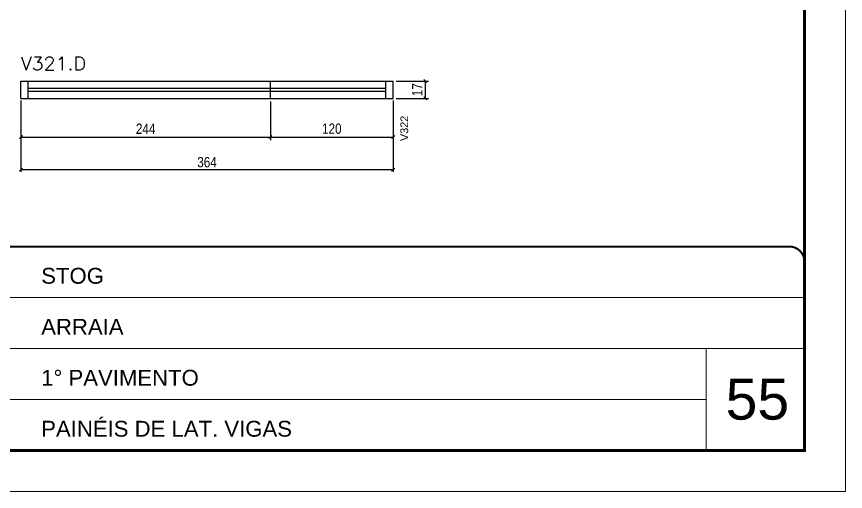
# Model space of a CAD drawing. Extents: x -3394 to 16474, y -5031 to 14397.
# Drawn here: x 8117 to 8927, y -1585 to -1121 of the extents above; entities that cross this region are included whole.
import ezdxf

# ---------------------------------------------------------------- set-up
doc = ezdxf.new("R2010")
doc.units = 0
doc.linetypes.add('CONTINUO', pattern=[0])
doc.linetypes.add('DASHED', pattern=[0.75, 0.5, -0.25])
doc.layers.get('0').update_dxf_attribs({"linetype": 'CONTINUOUS'})
doc.layers.get('Defpoints').update_dxf_attribs({"linetype": 'CONTINUOUS'})
for name, color, linetype, lineweight in [('CARIMBO', 255, 'CONTINUOUS', 9), ('Folhas', 255, 'CONTINUOUS', 9), ('SARRAFO DE PRESSAO', 251, 'DASHED', 9), ('Texto Seção', 7, 'CONTINUOUS', 15)]:
    doc.layers.add(name, color=color, linetype=linetype, lineweight=lineweight)
for name, color, linetype in [('COTA', 241, 'CONTINUOUS'), ('NOMENCLATURA', 7, 'CONTINUOUS'), ('Painéis', 200, 'CONTINUOUS'), ('SARR_2.2x7', 40, 'CONTINUOUS')]:
    doc.layers.add(name, color=color, linetype=linetype)
doc.styles.add('ARIAL', font='arial.ttf')
doc.styles.add('COTA TECNICA', font='techl___.ttf', dxfattribs={"height": 10})
doc.styles.add('REGUA-120', font='ROMANS.shx', dxfattribs={"height": 15})
doc.dimstyles.new('PAINEL', dxfattribs={"dimtxt": 10, "dimasz": 3, "dimexe": 3, "dimexo": 3, "dimgap": 3, "dimtad": 1, "dimdec": 1, "dimzin": 12, "dimdsep": 46, "dimtxsty": 'COTA TECNICA', "dimblk1": 'OBLIQUE', "dimblk2": 'OBLIQUE', "dimsah": 1, "dimcen": 0.9, "dimclrd": 4, "dimclre": 4, "dimclrt": 240, "dimadec": 1, "dimazin": 3, "dimtfac": 1, "dimtdec": 1, "dimtmove": 0, "dimatfit": 3, "dimfxl": 1, "dimtolj": 1, "dimtzin": 12, "dimarcsym": 0})

# ---------------------------------------------------------------- blocks, each defined once
blk = doc.blocks.new('9999999999')
at = {"color": 30, "linetype": 'CONTINUO'}
for p, q in [((98564.56, 34379.64), (99583.98, 34379.64)), ((98564.56, 34329.83), (99487.98, 34329.83)), ((99583.98, 34329.83), (99487.98, 34329.83)), ((99487.98, 34329.83), (99487.98, 34230.21)), ((98564.56, 34280.02), (99487.98, 34280.02))]:
    blk.add_line(p, q, dxfattribs=at)
at = {"color": 30, "linetype": 'CONTINUO', "const_width": 2}
blk.add_lwpolyline([(99583.98, 34230.21), (99583.98, 34414.45, 0.414214), (99568.98, 34429.45), (98228.98, 34429.45, 0.414214), (98213.98, 34414.45), (98213.98, 34245.21, 0.414214), (98228.98, 34230.21), (99583.98, 34230.21)], format="xyb", dxfattribs=at)
at = {"layer": 'Folhas'}
blk.add_lwpolyline([(98138.98, 34190.21), (99623.98, 34190.21), (99623.98, 35240.21), (98138.98, 35240.21)], close=True, dxfattribs=at)
at = {"layer": 'Folhas', "color": 30, "const_width": 3}
blk.add_lwpolyline([(98213.98, 34230.21), (99583.98, 34230.21), (99583.98, 35200.21), (98213.98, 35200.21)], close=True, dxfattribs=at)
at = {"color": 7, "linetype": 'Continuous', "ltscale": 5, "style": 'ARIAL'}
for s, height, p in [('STOG', 15.483, (98837.68, 34393.13)), ('ARRAIA', 15.483, (98837.68, 34343.32)), ('1° PAVIMENTO', 15.4829, (98837.68, 34293.51)), ('PAINÉIS DE LAT. VIGAS', 15.4829, (98837.68, 34243.7))]:
    blk.add_text(s, height=height, dxfattribs=at).set_placement(p)
blk = doc.blocks.new('_Oblique')
at = {"color": 0, "linetype": 'ByBlock', "lineweight": -2}
blk.add_line((-0.5, -0.5), (0.5, 0.5), dxfattribs=at)
blk = doc.blocks.new('*D2087')
at = {"layer": 'COTA', "color": 4, "lineweight": -2, "transparency": 16777216}
for p, q in [((8488.01, -1183.94), (8519.59, -1183.94)), ((8516.59, -1200.94), (8516.59, -1183.94)), ((8488.01, -1200.94), (8519.59, -1200.94))]:
    blk.add_line(p, q, dxfattribs=at)
at = {"layer": 'Defpoints', "color": 0, "transparency": 16777216}
for p in [(8485.01, -1183.94), (8516.59, -1183.94), (8485.01, -1200.94)]:
    blk.add_point(p, dxfattribs=at)
at = {"layer": 'COTA', "color": 4, "lineweight": -2, "transparency": 16777216, "xscale": 3, "yscale": 3, "zscale": 3}
for p, rotation in [((8516.59, -1183.94), 90), ((8516.59, -1200.94), 270)]:
    blk.add_blockref('_Oblique', p, dxfattribs=dict(at, rotation=rotation))
at = {"layer": 'COTA', "color": 240, "transparency": 16777216, "insert": (8508.51, -1192.44), "char_height": 10, "attachment_point": 5, "rotation": 90, "style": 'COTA TECNICA'}
blk.add_mtext('\\A1;17', dxfattribs=at)
blk = doc.blocks.new('*D2088')
at = {"layer": 'COTA', "color": 4, "lineweight": -2, "transparency": 16777216}
for p, q in [((8121.01, -1203.94), (8121.01, -1241.65)), ((8365.01, -1203.94), (8365.01, -1241.65)), ((8121.01, -1238.65), (8365.01, -1238.65))]:
    blk.add_line(p, q, dxfattribs=at)
at = {"layer": 'Defpoints', "color": 0, "transparency": 16777216}
for p in [(8121.01, -1200.94), (8365.01, -1200.94), (8365.01, -1238.65)]:
    blk.add_point(p, dxfattribs=at)
at = {"layer": 'COTA', "color": 4, "lineweight": -2, "transparency": 16777216, "xscale": 3, "yscale": 3, "zscale": 3, "rotation": 180}
blk.add_blockref('_Oblique', (8121.01, -1238.65), dxfattribs=at)
at = {"layer": 'COTA', "color": 4, "lineweight": -2, "transparency": 16777216, "xscale": 3, "yscale": 3, "zscale": 3}
blk.add_blockref('_Oblique', (8365.01, -1238.65), dxfattribs=at)
at = {"layer": 'COTA', "color": 240, "transparency": 16777216, "insert": (8243.01, -1230.57), "char_height": 10, "attachment_point": 5, "style": 'COTA TECNICA'}
blk.add_mtext('\\A1;244', dxfattribs=at)
blk = doc.blocks.new('*D2089')
at = {"layer": 'COTA', "color": 4, "lineweight": -2, "transparency": 16777216}
for p, q in [((8365.01, -1203.94), (8365.01, -1241.65)), ((8485.01, -1203.94), (8485.01, -1241.65)), ((8365.01, -1238.65), (8485.01, -1238.65))]:
    blk.add_line(p, q, dxfattribs=at)
at = {"layer": 'Defpoints', "color": 0, "transparency": 16777216}
for p in [(8365.01, -1200.94), (8485.01, -1200.94), (8485.01, -1238.65)]:
    blk.add_point(p, dxfattribs=at)
at = {"layer": 'COTA', "color": 4, "lineweight": -2, "transparency": 16777216, "xscale": 3, "yscale": 3, "zscale": 3, "rotation": 180}
blk.add_blockref('_Oblique', (8365.01, -1238.65), dxfattribs=at)
at = {"layer": 'COTA', "color": 4, "lineweight": -2, "transparency": 16777216, "xscale": 3, "yscale": 3, "zscale": 3}
blk.add_blockref('_Oblique', (8485.01, -1238.65), dxfattribs=at)
at = {"layer": 'COTA', "color": 240, "transparency": 16777216, "insert": (8425.01, -1230.55), "char_height": 10, "attachment_point": 5, "style": 'COTA TECNICA'}
blk.add_mtext('\\A1;120', dxfattribs=at)
blk = doc.blocks.new('*D2090')
at = {"layer": 'COTA', "color": 4, "linetype": 'Continuous', "lineweight": -2, "transparency": 16777216}
for p, q in [((8121.01, -1202.94), (8121.01, -1272.53)), ((8485.01, -1202.94), (8485.01, -1272.53)), ((8121.01, -1270.53), (8485.01, -1270.53))]:
    blk.add_line(p, q, dxfattribs=at)
at = {"layer": 'Defpoints', "color": 0, "linetype": 'Continuous', "transparency": 16777216}
for p in [(8121.01, -1200.94), (8485.01, -1200.94), (8485.01, -1270.53)]:
    blk.add_point(p, dxfattribs=at)
at = {"layer": 'COTA', "color": 4, "linetype": 'Continuous', "lineweight": -2, "transparency": 16777216, "xscale": 3, "yscale": 3, "zscale": 3, "rotation": 180}
blk.add_blockref('_Oblique', (8121.01, -1270.53), dxfattribs=at)
at = {"layer": 'COTA', "color": 4, "linetype": 'Continuous', "lineweight": -2, "transparency": 16777216, "xscale": 3, "yscale": 3, "zscale": 3}
blk.add_blockref('_Oblique', (8485.01, -1270.53), dxfattribs=at)
at = {"layer": 'COTA', "color": 240, "linetype": 'Continuous', "transparency": 16777216, "insert": (8303.01, -1263.31), "char_height": 10, "attachment_point": 5, "style": 'COTA TECNICA'}
blk.add_mtext('\\A1;364', dxfattribs=at)

msp = doc.modelspace()

# ---------------------------------------------------------------- linework, layer by layer
at = {"layer": 'Painéis', "linetype": 'ByBlock'}
for p, q in [((8121.01, -1183.94), (8365.01, -1183.94)), ((8121.01, -1200.94), (8121.01, -1183.94)), ((8365.01, -1200.94), (8365.01, -1183.94)), ((8365.01, -1200.94), (8365.01, -1183.94)), ((8365.01, -1200.94), (8365.01, -1183.94)), ((8365.01, -1183.94), (8485.01, -1183.94)), ((8485.01, -1200.94), (8485.01, -1183.94)), ((8121.01, -1200.94), (8365.01, -1200.94)), ((8365.01, -1200.94), (8485.01, -1200.94))]:
    msp.add_line(p, q, dxfattribs=at)
at = {"layer": 'SARR_2.2x7', "linetype": 'Continuous'}
for p, q in [((8128.01, -1200.94), (8128.01, -1183.94)), ((8128.01, -1190.94), (8365.01, -1190.94)), ((8365.01, -1190.94), (8478.01, -1190.94)), ((8478.01, -1200.94), (8478.01, -1183.94)), ((8128.01, -1193.94), (8365.01, -1193.94)), ((8365.01, -1193.94), (8478.01, -1193.94))]:
    msp.add_line(p, q, dxfattribs=at)

# ---------------------------------------------------------------- block references
at = {"layer": 'SARRAFO DE PRESSAO', "color": 6, "linetype": 'ByBlock'}
msp.add_blockref('9999999999', (-90696.77, -35775.13), dxfattribs=at)

# ---------------------------------------------------------------- texts
at = {"layer": 'CARIMBO', "style": 'ARIAL'}
msp.add_text('55', height=40, dxfattribs=at).set_placement((8810.07, -1514.78))
at = {"layer": 'NOMENCLATURA', "linetype": 'Continuous', "style": 'ARIAL'}
msp.add_text('V322', height=7.567, rotation=90, dxfattribs=at).set_placement((8499.67, -1242.58))
at = {"layer": 'Texto Seção', "style": 'REGUA-120', "width": 1.05}
msp.add_text('V321.D', height=13, dxfattribs=at).set_placement((8120.99, -1173.42))

# ---------------------------------------------------------------- dimensions: what is measured, and where the dimension line sits
at = {"layer": 'COTA'}
dim = msp.add_linear_dim(base=(8516.59, -1183.94), p1=(8485.01, -1200.94), p2=(8485.01, -1183.94), angle=90, dimstyle='PAINEL', dxfattribs=at)
dim.commit()
dim.dimension.update_dxf_attribs({"geometry": '*D2087', "text_midpoint": (8508.51, -1192.44)})
dim = msp.add_linear_dim(base=(8365.01, -1238.65), p1=(8121.01, -1200.94), p2=(8365.01, -1200.94), dimstyle='PAINEL', dxfattribs=at)
dim.commit()
dim.dimension.update_dxf_attribs({"geometry": '*D2088', "text_midpoint": (8243.01, -1230.57)})
at = {"layer": 'COTA', "linetype": 'Continuous'}
dim = msp.add_linear_dim(base=(8485.01, -1270.53), p1=(8121.01, -1200.94), p2=(8485.01, -1200.94), dimstyle='PAINEL', override={"dimexe": 2, "dimexo": 2, "dimgap": 2, "dimadec": 8, "dimtix": 1, "dimatfit": 2, "dimldrblk": 'Oblique'}, dxfattribs=at)
dim.commit()
dim.dimension.update_dxf_attribs({"geometry": '*D2090', "text_midpoint": (8303.01, -1263.31)})
at = {"layer": 'COTA'}
dim = msp.add_linear_dim(base=(8485.01, -1238.65), p1=(8365.01, -1200.94), p2=(8485.01, -1200.94), dimstyle='PAINEL', override={"dimtmove": 1}, dxfattribs=at)
dim.commit()
dim.dimension.update_dxf_attribs({"geometry": '*D2089', "text_midpoint": (8425.01, -1230.55)})

doc.saveas('drawing.dxf')
